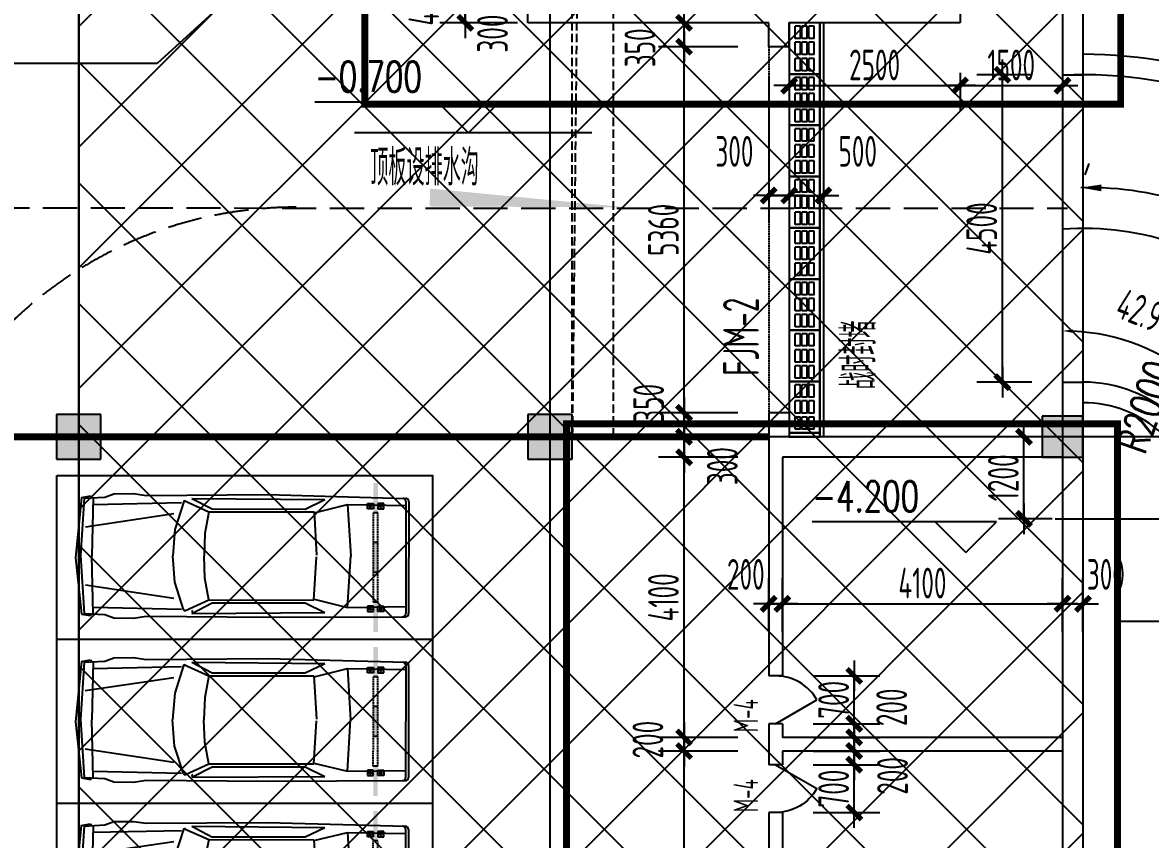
# Model space of a CAD drawing. Extents: x 1596194 to 1987057, y -212608 to 63160.
# Drawn here: x 1777208 to 1793717, y -9984 to 1975 of the extents above; entities that cross this region are included whole.
import ezdxf
from ezdxf.enums import TextEntityAlignment as Align

# ---------------------------------------------------------------- set-up
doc = ezdxf.new("R2010")
doc.units = 0
doc.header["$LTSCALE"] = 100
doc.header["$MEASUREMENT"] = 0
doc.linetypes.add('DASH', pattern=[0.35, 0.25, -0.1])
doc.linetypes.add('DASH_200', pattern=[0.7, 0.5, -0.2])
doc.layers.get('0').update_dxf_attribs({"linetype": 'CONTINUOUS'})
doc.layers.get('DEFPOINTS').update_dxf_attribs({"linetype": 'CONTINUOUS'})
for name, color, linetype in [('1', 8, 'CONTINUOUS'), ('_走道示意', 8, 'CONTINUOUS'), ('BALCONY', 6, 'CONTINUOUS'), ('CAR', 8, 'CONTINUOUS'), ('COLUMN', 1, 'CONTINUOUS'), ('DCHJ', 1, 'CONTINUOUS'), ('DOTE', 251, 'CONTINUOUS'), ('PUB_DIM', 3, 'CONTINUOUS'), ('PUB_TEXT', 30, 'CONTINUOUS'), ('SOLID_HATCH', 40, 'CONTINUOUS'), ('STAIR', 5, 'CONTINUOUS'), ('WALL', 2, 'CONTINUOUS'), ('WINDOW', 4, 'CONTINUOUS'), ('WINDOW_TEXT', 7, 'CONTINUOUS'), ('图层2', 251, 'CONTINUOUS'), ('砖墙', 150, 'CONTINUOUS'), ('车位', 8, 'CONTINUOUS')]:
    doc.layers.add(name, color=color, linetype=linetype)
doc.styles.add('_TCH_DIM', font='SIMPLEX', dxfattribs={"bigfont": 'GBCBIG'})
doc.styles.add('DIM', font='', dxfattribs={"width": 0.75})
doc.styles.add('DIM_FONT', font='SYSZ.shx', dxfattribs={"width": 0.7, "bigfont": 'SYFS.shx'})
doc.styles.add('SIMPLEX', font='SIMPLEX.SHX')
doc.styles.get('DIM').set_extended_font_data('FangSong_GB2312')
doc.dimstyles.new('ANGL150', dxfattribs={"dimscale": 1.5, "dimtxt": 300, "dimasz": 100, "dimexe": 250, "dimexo": 300, "dimgap": 150, "dimtad": 1, "dimdec": 0, "dimzin": 0, "dimdsep": 46, "dimtxsty": 'DIM_FONT', "dimcen": 0.09, "dimclrt": 7, "dimazin": 2, "dimtfac": 1, "dimtdec": 0, "dimtix": 1, "dimtmove": 2, "dimatfit": 3, "dimfxl": 0, "dimtolj": 1, "dimtzin": 0, "dimarcsym": 0})
doc.dimstyles.new('DIMN150', dxfattribs={"dimscale": 1.5, "dimtxt": 300, "dimasz": 1, "dimexe": 250, "dimexo": 300, "dimgap": 30, "dimtad": 1, "dimdec": 0, "dimzin": 0, "dimdsep": 46, "dimtxsty": 'DIM_FONT', "dimblk": 'ARCHTICK', "dimcen": 0.09, "dimclrt": 7, "dimazin": 2, "dimtfac": 1, "dimtdec": 0, "dimtix": 1, "dimtmove": 2, "dimatfit": 3, "dimldrblk": 'DOT', "dimfxl": 0, "dimtolj": 1, "dimtzin": 0, "dimarcsym": 0})

# ---------------------------------------------------------------- blocks, each defined once
blk = doc.blocks.new('_archtick')
blk.add_line((-150, 0), (150, 0))
at = {"const_width": 50}
blk.add_lwpolyline([(-70, -70), (70, 70)], dxfattribs=at)
blk = doc.blocks.new('*D228')
at = {"layer": 'DEFPOINTS', "color": 0}
for p in [(1788130, 1620), (1788430, 1620), (1788430, -556)]:
    blk.add_point(p, dxfattribs=at)
at = {"layer": 'PUB_DIM', "color": 0, "lineweight": -2}
for p, q in [((1788130, 1170), (1788130, -931)), ((1788430, 1170), (1788430, -931)), ((1788130, -556), (1788430, -556))]:
    blk.add_line(p, q, dxfattribs=at)
at = {"layer": 'PUB_DIM', "color": 0, "lineweight": -2, "xscale": 1.5, "yscale": 1.5, "zscale": 1.5, "rotation": 180}
blk.add_blockref('_archtick', (1788130, -556), dxfattribs=at)
at = {"layer": 'PUB_DIM', "color": 0, "lineweight": -2, "xscale": 1.5, "yscale": 1.5, "zscale": 1.5}
blk.add_blockref('_archtick', (1788430, -556), dxfattribs=at)
at = {"layer": 'PUB_DIM', "color": 7, "insert": (1787628, 89), "char_height": 450, "attachment_point": 5, "style": 'DIM_FONT'}
blk.add_mtext('\\A1;300', dxfattribs=at)
blk = doc.blocks.new('_Dot')
at = {"color": 0, "linetype": 'ByBlock', "lineweight": -2}
blk.add_line((-0.5, 0), (-1, 0), dxfattribs=at)
at = {"color": 0, "linetype": 'ByBlock', "const_width": 0.5}
blk.add_lwpolyline([(-0.25, 0, 1), (0.25, 0, 1)], format="xyb", close=True, dxfattribs=at)
blk = doc.blocks.new('*D229')
at = {"layer": 'DEFPOINTS', "color": 0}
for p in [(1788430, 1620), (1788930, 1620), (1788930, -556)]:
    blk.add_point(p, dxfattribs=at)
at = {"layer": 'PUB_DIM', "color": 0, "lineweight": -2}
for p, q in [((1788430, 1170), (1788430, -931)), ((1788930, 1170), (1788930, -931)), ((1788430, -556), (1788930, -556))]:
    blk.add_line(p, q, dxfattribs=at)
at = {"layer": 'PUB_DIM', "color": 0, "lineweight": -2, "xscale": 1.5, "yscale": 1.5, "zscale": 1.5, "rotation": 180}
blk.add_blockref('_archtick', (1788430, -556), dxfattribs=at)
at = {"layer": 'PUB_DIM', "color": 0, "lineweight": -2, "xscale": 1.5, "yscale": 1.5, "zscale": 1.5}
blk.add_blockref('_archtick', (1788930, -556), dxfattribs=at)
at = {"layer": 'PUB_DIM', "color": 7, "insert": (1789433, 89), "char_height": 450, "attachment_point": 5, "style": 'DIM_FONT'}
blk.add_mtext('\\A1;500', dxfattribs=at)
blk = doc.blocks.new('*D533')
at = {"layer": 'DEFPOINTS', "color": 0}
for p in [(1788330, -8690), (1789382, -8690), (1788330, -8890)]:
    blk.add_point(p, dxfattribs=at)
at = {"layer": 'PUB_DIM', "color": 0, "lineweight": -2}
for p, q in [((1788780, -8690), (1789757, -8690)), ((1789382, -8890), (1789382, -8690)), ((1788780, -8890), (1789757, -8890))]:
    blk.add_line(p, q, dxfattribs=at)
at = {"layer": 'PUB_DIM', "color": 0, "lineweight": -2, "xscale": 1.5, "yscale": 1.5, "zscale": 1.5}
for p, rotation in [((1789382, -8690), 90), ((1789382, -8890), 270)]:
    blk.add_blockref('_archtick', p, dxfattribs=dict(at, rotation=rotation))
at = {"layer": 'PUB_DIM', "color": 7, "insert": (1789930, -8050), "char_height": 450, "attachment_point": 5, "rotation": 90, "style": 'DIM_FONT'}
blk.add_mtext('\\A1;200', dxfattribs=at)
blk = doc.blocks.new('*D534')
at = {"layer": 'DEFPOINTS', "color": 0}
for p in [(1788330, -8890), (1789382, -8890), (1788330, -9590)]:
    blk.add_point(p, dxfattribs=at)
at = {"layer": 'PUB_DIM', "color": 0, "lineweight": -2}
for p, q in [((1788780, -8890), (1789757, -8890)), ((1789382, -8890), (1789382, -8888)), ((1789382, -9590), (1789382, -8890)), ((1788780, -9590), (1789757, -9590)), ((1789382, -9590), (1789382, -9591))]:
    blk.add_line(p, q, dxfattribs=at)
at = {"layer": 'PUB_DIM', "color": 0, "lineweight": -2, "xscale": 1.5, "yscale": 1.5, "zscale": 1.5}
for p, rotation in [((1789382, -8890), 270), ((1789382, -9590), 90)]:
    blk.add_blockref('_archtick', p, dxfattribs=dict(at, rotation=rotation))
at = {"layer": 'PUB_DIM', "color": 7, "insert": (1789080, -9240), "char_height": 450, "attachment_point": 5, "rotation": 90, "style": 'DIM_FONT'}
blk.add_mtext('\\A1;700', dxfattribs=at)
blk = doc.blocks.new('*D535')
at = {"layer": 'DEFPOINTS', "color": 0}
for p in [(1788330, -8290), (1789382, -8290), (1788330, -8490)]:
    blk.add_point(p, dxfattribs=at)
at = {"layer": 'PUB_DIM', "color": 0, "lineweight": -2}
for p, q in [((1788780, -8290), (1789757, -8290)), ((1789382, -8490), (1789382, -8290)), ((1788780, -8490), (1789757, -8490))]:
    blk.add_line(p, q, dxfattribs=at)
at = {"layer": 'PUB_DIM', "color": 0, "lineweight": -2, "xscale": 1.5, "yscale": 1.5, "zscale": 1.5}
for p, rotation in [((1789382, -8290), 90), ((1789382, -8490), 270)]:
    blk.add_blockref('_archtick', p, dxfattribs=dict(at, rotation=rotation))
at = {"layer": 'PUB_DIM', "color": 7, "insert": (1789942, -9054), "char_height": 450, "attachment_point": 5, "rotation": 90, "style": 'DIM_FONT'}
blk.add_mtext('\\A1;200', dxfattribs=at)
blk = doc.blocks.new('*D536')
at = {"layer": 'DEFPOINTS', "color": 0}
for p in [(1788330, -7590), (1789382, -7590), (1788330, -8290)]:
    blk.add_point(p, dxfattribs=at)
at = {"layer": 'PUB_DIM', "color": 0, "lineweight": -2}
for p, q in [((1788780, -7590), (1789757, -7590)), ((1789382, -7590), (1789382, -7588)), ((1789382, -8290), (1789382, -7590)), ((1788780, -8290), (1789757, -8290)), ((1789382, -8290), (1789382, -8291))]:
    blk.add_line(p, q, dxfattribs=at)
at = {"layer": 'PUB_DIM', "color": 0, "lineweight": -2, "xscale": 1.5, "yscale": 1.5, "zscale": 1.5}
for p, rotation in [((1789382, -7590), 270), ((1789382, -8290), 90)]:
    blk.add_blockref('_archtick', p, dxfattribs=dict(at, rotation=rotation))
at = {"layer": 'PUB_DIM', "color": 7, "insert": (1789080, -7940), "char_height": 450, "attachment_point": 5, "rotation": 90, "style": 'DIM_FONT'}
blk.add_mtext('\\A1;700', dxfattribs=at)
blk = doc.blocks.new('*D1435')
at = {"layer": 'DEFPOINTS', "color": 0}
for p in [(1792430, -2239), (1793904, -2915), (1794730, -3144), (1792430, -5612)]:
    blk.add_point(p, dxfattribs=at)
at = {"layer": 'PUB_DIM', "color": 0}
for p, q in [((1792430, -2689), (1792430, -2914)), ((1794423, -3473), (1794269, -3638))]:
    blk.add_line(p, q, dxfattribs=at)
blk.add_arc((1792430, -5612), 3073, 49.8208, 87.2031, dxfattribs=at)
for points in [[(1792580, -2567), (1792581, -2517), (1792430, -2539)], [(1794429, -3245), (1794396, -3283), (1794525, -3363)]]:
    blk.add_solid(points, dxfattribs=at)
at = {"layer": 'PUB_DIM', "color": 7, "insert": (1793733, -2304), "char_height": 450, "attachment_point": 5, "rotation": 338.5119, "style": 'DIM_FONT'}
blk.add_mtext('\\A1;42.98°', dxfattribs=at)
blk = doc.blocks.new('*D844')
at = {"layer": 'DEFPOINTS', "color": 0}
for p in [(1788330, -6534), (1788130, -7393), (1788330, -7393)]:
    blk.add_point(p, dxfattribs=at)
at = {"layer": 'PUB_DIM', "color": 0, "lineweight": -2}
for p, q in [((1788130, -6943), (1788130, -6159)), ((1788330, -6943), (1788330, -6159)), ((1788130, -6534), (1788330, -6534))]:
    blk.add_line(p, q, dxfattribs=at)
at = {"layer": 'PUB_DIM', "color": 0, "lineweight": -2, "xscale": 1.5, "yscale": 1.5, "zscale": 1.5, "rotation": 180}
blk.add_blockref('_archtick', (1788130, -6534), dxfattribs=at)
at = {"layer": 'PUB_DIM', "color": 0, "lineweight": -2, "xscale": 1.5, "yscale": 1.5, "zscale": 1.5}
blk.add_blockref('_archtick', (1788330, -6534), dxfattribs=at)
at = {"layer": 'PUB_DIM', "color": 7, "insert": (1787795, -6104), "char_height": 450, "attachment_point": 5, "style": 'DIM_FONT'}
blk.add_mtext('\\A1;200', dxfattribs=at)
blk = doc.blocks.new('*D845')
at = {"layer": 'DEFPOINTS', "color": 0}
for p in [(1792430, -6534), (1788330, -7393), (1792430, -7393)]:
    blk.add_point(p, dxfattribs=at)
at = {"layer": 'PUB_DIM', "color": 0, "lineweight": -2}
for p, q in [((1788330, -6943), (1788330, -6159)), ((1792430, -6943), (1792430, -6159)), ((1788330, -6534), (1792430, -6534))]:
    blk.add_line(p, q, dxfattribs=at)
at = {"layer": 'PUB_DIM', "color": 0, "lineweight": -2, "xscale": 1.5, "yscale": 1.5, "zscale": 1.5, "rotation": 180}
blk.add_blockref('_archtick', (1788330, -6534), dxfattribs=at)
at = {"layer": 'PUB_DIM', "color": 0, "lineweight": -2, "xscale": 1.5, "yscale": 1.5, "zscale": 1.5}
blk.add_blockref('_archtick', (1792430, -6534), dxfattribs=at)
at = {"layer": 'PUB_DIM', "color": 7, "insert": (1790380, -6231), "char_height": 450, "attachment_point": 5, "style": 'DIM_FONT'}
blk.add_mtext('\\A1;4100', dxfattribs=at)
blk = doc.blocks.new('*D846')
at = {"layer": 'DEFPOINTS', "color": 0}
for p in [(1792730, -6534), (1792430, -7393), (1792730, -7393)]:
    blk.add_point(p, dxfattribs=at)
at = {"layer": 'PUB_DIM', "color": 0, "lineweight": -2}
for p, q in [((1792430, -6943), (1792430, -6159)), ((1792730, -6943), (1792730, -6159)), ((1792430, -6534), (1792730, -6534))]:
    blk.add_line(p, q, dxfattribs=at)
at = {"layer": 'PUB_DIM', "color": 0, "lineweight": -2, "xscale": 1.5, "yscale": 1.5, "zscale": 1.5, "rotation": 180}
blk.add_blockref('_archtick', (1792430, -6534), dxfattribs=at)
at = {"layer": 'PUB_DIM', "color": 0, "lineweight": -2, "xscale": 1.5, "yscale": 1.5, "zscale": 1.5}
blk.add_blockref('_archtick', (1792730, -6534), dxfattribs=at)
at = {"layer": 'PUB_DIM', "color": 7, "insert": (1793065, -6104), "char_height": 450, "attachment_point": 5, "style": 'DIM_FONT'}
blk.add_mtext('\\A1;300', dxfattribs=at)
blk = doc.blocks.new('*D974')
at = {"layer": 'DEFPOINTS', "color": 0}
for p in [(1786891, -4090), (1788130, -4090), (1788130, -4390)]:
    blk.add_point(p, dxfattribs=at)
at = {"layer": 'PUB_DIM', "color": 0, "lineweight": -2}
for p, q in [((1787680, -4090), (1786516, -4090)), ((1786891, -4390), (1786891, -4090)), ((1787680, -4390), (1786516, -4390))]:
    blk.add_line(p, q, dxfattribs=at)
at = {"layer": 'PUB_DIM', "color": 0, "lineweight": -2, "xscale": 1.5, "yscale": 1.5, "zscale": 1.5}
for p, rotation in [((1786891, -4090), 90), ((1786891, -4390), 270)]:
    blk.add_blockref('_archtick', p, dxfattribs=dict(at, rotation=rotation))
at = {"layer": 'PUB_DIM', "color": 7, "insert": (1787451, -4519), "char_height": 450, "attachment_point": 5, "rotation": 90, "style": 'DIM_FONT'}
blk.add_mtext('\\A1;300', dxfattribs=at)
blk = doc.blocks.new('*D975')
at = {"layer": 'DEFPOINTS', "color": 0}
for p in [(1786891, -4390), (1788130, -4390), (1788130, -8490)]:
    blk.add_point(p, dxfattribs=at)
at = {"layer": 'PUB_DIM', "color": 0, "lineweight": -2}
for p, q in [((1787680, -4390), (1786516, -4390)), ((1786891, -8490), (1786891, -4390)), ((1787680, -8490), (1786516, -8490))]:
    blk.add_line(p, q, dxfattribs=at)
at = {"layer": 'PUB_DIM', "color": 0, "lineweight": -2, "xscale": 1.5, "yscale": 1.5, "zscale": 1.5}
for p, rotation in [((1786891, -4390), 90), ((1786891, -8490), 270)]:
    blk.add_blockref('_archtick', p, dxfattribs=dict(at, rotation=rotation))
at = {"layer": 'PUB_DIM', "color": 7, "insert": (1786589, -6440), "char_height": 450, "attachment_point": 5, "rotation": 90, "style": 'DIM_FONT'}
blk.add_mtext('\\A1;4100', dxfattribs=at)
blk = doc.blocks.new('*D976')
at = {"layer": 'DEFPOINTS', "color": 0}
for p in [(1786891, -8490), (1788130, -8490), (1788130, -8690)]:
    blk.add_point(p, dxfattribs=at)
at = {"layer": 'PUB_DIM', "color": 0, "lineweight": -2}
for p, q in [((1787680, -8490), (1786516, -8490)), ((1786891, -8690), (1786891, -8490)), ((1787680, -8690), (1786516, -8690))]:
    blk.add_line(p, q, dxfattribs=at)
at = {"layer": 'PUB_DIM', "color": 0, "lineweight": -2, "xscale": 1.5, "yscale": 1.5, "zscale": 1.5}
for p, rotation in [((1786891, -8490), 90), ((1786891, -8690), 270)]:
    blk.add_blockref('_archtick', p, dxfattribs=dict(at, rotation=rotation))
at = {"layer": 'PUB_DIM', "color": 7, "insert": (1786361, -8523), "char_height": 450, "attachment_point": 5, "rotation": 90, "style": 'DIM_FONT'}
blk.add_mtext('\\A1;200', dxfattribs=at)
blk = doc.blocks.new('*D977')
at = {"layer": 'DEFPOINTS', "color": 0}
for p in [(1786891, -8690), (1788130, -8690), (1788130, -12790)]:
    blk.add_point(p, dxfattribs=at)
at = {"layer": 'PUB_DIM', "color": 0, "lineweight": -2}
for p, q in [((1787680, -8690), (1786516, -8690)), ((1786891, -12790), (1786891, -8690)), ((1787680, -12790), (1786516, -12790))]:
    blk.add_line(p, q, dxfattribs=at)
at = {"layer": 'PUB_DIM', "color": 0, "lineweight": -2, "xscale": 1.5, "yscale": 1.5, "zscale": 1.5}
for p, rotation in [((1786891, -8690), 90), ((1786891, -12790), 270)]:
    blk.add_blockref('_archtick', p, dxfattribs=dict(at, rotation=rotation))
at = {"layer": 'PUB_DIM', "color": 7, "insert": (1786589, -10740), "char_height": 450, "attachment_point": 5, "rotation": 90, "style": 'DIM_FONT'}
blk.add_mtext('\\A1;4100', dxfattribs=at)
blk = doc.blocks.new('*D1006')
at = {"layer": 'DEFPOINTS', "color": 0}
for p in [(1783689, 2670), (1784905, 2670), (1784905, 2270)]:
    blk.add_point(p, dxfattribs=at)
at = {"layer": 'PUB_DIM', "color": 0, "lineweight": -2}
for p, q in [((1784455, 2670), (1783314, 2670)), ((1783689, 2270), (1783689, 2670)), ((1784455, 2270), (1783314, 2270))]:
    blk.add_line(p, q, dxfattribs=at)
at = {"layer": 'PUB_DIM', "color": 0, "lineweight": -2, "xscale": 1.5, "yscale": 1.5, "zscale": 1.5}
for p, rotation in [((1783689, 2670), 90), ((1783689, 2270), 270)]:
    blk.add_blockref('_archtick', p, dxfattribs=dict(at, rotation=rotation))
at = {"layer": 'PUB_DIM', "color": 7, "insert": (1783081, 2215), "char_height": 450, "attachment_point": 5, "rotation": 90, "style": 'DIM_FONT'}
blk.add_mtext('\\A1;400', dxfattribs=at)
blk = doc.blocks.new('*D1007')
at = {"layer": 'DEFPOINTS', "color": 0}
for p in [(1783689, 2270), (1784905, 2270), (1784905, 1970)]:
    blk.add_point(p, dxfattribs=at)
at = {"layer": 'PUB_DIM', "color": 0, "lineweight": -2}
for p, q in [((1784455, 2270), (1783314, 2270)), ((1783689, 1970), (1783689, 2270)), ((1784455, 1970), (1783314, 1970))]:
    blk.add_line(p, q, dxfattribs=at)
at = {"layer": 'PUB_DIM', "color": 0, "lineweight": -2, "xscale": 1.5, "yscale": 1.5, "zscale": 1.5}
for p, rotation in [((1783689, 2270), 90), ((1783689, 1970), 270)]:
    blk.add_blockref('_archtick', p, dxfattribs=dict(at, rotation=rotation))
at = {"layer": 'PUB_DIM', "color": 7, "insert": (1784087, 1813), "char_height": 450, "attachment_point": 5, "rotation": 90, "style": 'DIM_FONT'}
blk.add_mtext('\\A1;300', dxfattribs=at)
blk = doc.blocks.new('*D1161')
at = {"layer": 'DEFPOINTS', "color": 0}
for p in [(1791551, 1210), (1792430, 1210), (1792430, -3290)]:
    blk.add_point(p, dxfattribs=at)
at = {"layer": 'PUB_DIM', "color": 0, "lineweight": -2}
for p, q in [((1791980, 1210), (1791176, 1210)), ((1791551, -3290), (1791551, 1210)), ((1791980, -3290), (1791176, -3290))]:
    blk.add_line(p, q, dxfattribs=at)
at = {"layer": 'PUB_DIM', "color": 0, "lineweight": -2, "xscale": 1.5, "yscale": 1.5, "zscale": 1.5}
for p, rotation in [((1791551, 1210), 90), ((1791551, -3290), 270)]:
    blk.add_blockref('_archtick', p, dxfattribs=dict(at, rotation=rotation))
at = {"layer": 'PUB_DIM', "color": 7, "insert": (1791248, -1040), "char_height": 450, "attachment_point": 5, "rotation": 90, "style": 'DIM_FONT'}
blk.add_mtext('\\A1;4500', dxfattribs=at)
blk = doc.blocks.new('*D1162')
at = {"layer": 'DEFPOINTS', "color": 0}
for p in [(1791866, -4090), (1792730, -4090), (1792730, -5290)]:
    blk.add_point(p, dxfattribs=at)
at = {"layer": 'PUB_DIM', "color": 0, "lineweight": -2}
for p, q in [((1792280, -4090), (1791491, -4090)), ((1791866, -5290), (1791866, -4090)), ((1792280, -5290), (1791491, -5290))]:
    blk.add_line(p, q, dxfattribs=at)
at = {"layer": 'PUB_DIM', "color": 0, "lineweight": -2, "xscale": 1.5, "yscale": 1.5, "zscale": 1.5}
for p, rotation in [((1791866, -4090), 90), ((1791866, -5290), 270)]:
    blk.add_blockref('_archtick', p, dxfattribs=dict(at, rotation=rotation))
at = {"layer": 'PUB_DIM', "color": 7, "insert": (1791564, -4690), "char_height": 450, "attachment_point": 5, "rotation": 90, "style": 'DIM_FONT'}
blk.add_mtext('\\A1;1200', dxfattribs=at)
blk = doc.blocks.new('*D1163')
at = {"layer": 'DEFPOINTS', "color": 0}
for p in [(1788430, 1689), (1790930, 1689), (1790930, 1052)]:
    blk.add_point(p, dxfattribs=at)
at = {"layer": 'PUB_DIM', "color": 0, "lineweight": -2}
for p, q in [((1788430, 1239), (1788430, 677)), ((1790930, 1239), (1790930, 677)), ((1788430, 1052), (1790930, 1052))]:
    blk.add_line(p, q, dxfattribs=at)
at = {"layer": 'PUB_DIM', "color": 0, "lineweight": -2, "xscale": 1.5, "yscale": 1.5, "zscale": 1.5, "rotation": 180}
blk.add_blockref('_archtick', (1788430, 1052), dxfattribs=at)
at = {"layer": 'PUB_DIM', "color": 0, "lineweight": -2, "xscale": 1.5, "yscale": 1.5, "zscale": 1.5}
blk.add_blockref('_archtick', (1790930, 1052), dxfattribs=at)
at = {"layer": 'PUB_DIM', "color": 7, "insert": (1789680, 1354), "char_height": 450, "attachment_point": 5, "style": 'DIM_FONT'}
blk.add_mtext('\\A1;2500', dxfattribs=at)
blk = doc.blocks.new('*D1164')
at = {"layer": 'DEFPOINTS', "color": 0}
for p in [(1790930, 1689), (1792430, 1689), (1792430, 1052)]:
    blk.add_point(p, dxfattribs=at)
at = {"layer": 'PUB_DIM', "color": 0, "lineweight": -2}
for p, q in [((1790930, 1239), (1790930, 677)), ((1792430, 1239), (1792430, 677)), ((1790930, 1052), (1792430, 1052))]:
    blk.add_line(p, q, dxfattribs=at)
at = {"layer": 'PUB_DIM', "color": 0, "lineweight": -2, "xscale": 1.5, "yscale": 1.5, "zscale": 1.5, "rotation": 180}
blk.add_blockref('_archtick', (1790930, 1052), dxfattribs=at)
at = {"layer": 'PUB_DIM', "color": 0, "lineweight": -2, "xscale": 1.5, "yscale": 1.5, "zscale": 1.5}
blk.add_blockref('_archtick', (1792430, 1052), dxfattribs=at)
at = {"layer": 'PUB_DIM', "color": 7, "insert": (1791680, 1354), "char_height": 450, "attachment_point": 5, "style": 'DIM_FONT'}
blk.add_mtext('\\A1;1500', dxfattribs=at)
blk = doc.blocks.new('*D1352')
at = {"layer": 'DEFPOINTS', "color": 0}
for p in [(1786891, 1970), (1788130, 1970), (1788130, 1620)]:
    blk.add_point(p, dxfattribs=at)
at = {"layer": 'PUB_DIM', "color": 0, "lineweight": -2}
for p, q in [((1787680, 1970), (1786516, 1970)), ((1786891, 1620), (1786891, 1970)), ((1787680, 1620), (1786516, 1620))]:
    blk.add_line(p, q, dxfattribs=at)
at = {"layer": 'PUB_DIM', "color": 0, "lineweight": -2, "xscale": 1.5, "yscale": 1.5, "zscale": 1.5}
for p, rotation in [((1786891, 1970), 90), ((1786891, 1620), 270)]:
    blk.add_blockref('_archtick', p, dxfattribs=dict(at, rotation=rotation))
at = {"layer": 'PUB_DIM', "color": 7, "insert": (1786246, 1605), "char_height": 450, "attachment_point": 5, "rotation": 90, "style": 'DIM_FONT'}
blk.add_mtext('\\A1;350', dxfattribs=at)
blk = doc.blocks.new('*D1353')
at = {"layer": 'DEFPOINTS', "color": 0}
for p in [(1786891, 1620), (1788130, 1620), (1788130, -3740)]:
    blk.add_point(p, dxfattribs=at)
at = {"layer": 'PUB_DIM', "color": 0, "lineweight": -2}
for p, q in [((1787680, 1620), (1786516, 1620)), ((1786891, -3740), (1786891, 1620)), ((1787680, -3740), (1786516, -3740))]:
    blk.add_line(p, q, dxfattribs=at)
at = {"layer": 'PUB_DIM', "color": 0, "lineweight": -2, "xscale": 1.5, "yscale": 1.5, "zscale": 1.5}
for p, rotation in [((1786891, 1620), 90), ((1786891, -3740), 270)]:
    blk.add_blockref('_archtick', p, dxfattribs=dict(at, rotation=rotation))
at = {"layer": 'PUB_DIM', "color": 7, "insert": (1786589, -1060), "char_height": 450, "attachment_point": 5, "rotation": 90, "style": 'DIM_FONT'}
blk.add_mtext('\\A1;5360', dxfattribs=at)
blk = doc.blocks.new('*D1354')
at = {"layer": 'DEFPOINTS', "color": 0}
for p in [(1786891, -3740), (1788130, -3740), (1788130, -4090)]:
    blk.add_point(p, dxfattribs=at)
at = {"layer": 'PUB_DIM', "color": 0, "lineweight": -2}
for p, q in [((1787680, -3740), (1786516, -3740)), ((1786891, -4090), (1786891, -3740)), ((1787680, -4090), (1786516, -4090))]:
    blk.add_line(p, q, dxfattribs=at)
at = {"layer": 'PUB_DIM', "color": 0, "lineweight": -2, "xscale": 1.5, "yscale": 1.5, "zscale": 1.5}
for p, rotation in [((1786891, -3740), 90), ((1786891, -4090), 270)]:
    blk.add_blockref('_archtick', p, dxfattribs=dict(at, rotation=rotation))
at = {"layer": 'PUB_DIM', "color": 7, "insert": (1786373, -3599), "char_height": 450, "attachment_point": 5, "rotation": 90, "style": 'DIM_FONT'}
blk.add_mtext('\\A1;350', dxfattribs=at)
blk = doc.blocks.new('_DBLK')
blk.add_line((-0.5, 0), (0, -0.866))
blk.add_arc((-0.5, 0), 1, 300, 0)
at = {"layer": 'WINDOW_TEXT', "style": 'SIMPLEX', "flags": 9}
blk.add_attdef('A', text='', height=1, dxfattribs=at).set_placement((0, 1.5), align=Align.MIDDLE)
blk = doc.blocks.new('A$C4B905A97')
at = {"layer": 'BALCONY'}
for p, q in [((50, 365), (230, 365)), ((50, 285), (50, 365)), ((50, 310), (50, 340)), ((230, 285), (230, 365)), ((285, 365), (465, 365)), ((285, 285), (285, 365)), ((285, 310), (285, 340)), ((465, 285), (465, 365)), ((520, 285), (520, 365)), ((520, 365), (700, 365)), ((700, 285), (700, 365)), ((50, 285), (230, 285)), ((50, 185), (50, 265)), ((50, 265), (230, 265)), ((50, 210), (50, 240)), ((50, 185), (230, 185)), ((230, 185), (230, 265)), ((285, 285), (465, 285)), ((285, 185), (285, 265)), ((285, 265), (465, 265)), ((285, 210), (285, 240)), ((285, 185), (465, 185)), ((465, 185), (465, 265)), ((520, 285), (700, 285)), ((520, 265), (700, 265)), ((520, 185), (520, 265)), ((520, 185), (700, 185)), ((700, 185), (700, 265)), ((50, 165), (230, 165)), ((50, 165), (230, 165)), ((50, 85), (50, 165)), ((50, 110), (50, 140)), ((50, 85), (230, 85)), ((230, 85), (230, 165)), ((285, 165), (465, 165)), ((285, 165), (465, 165)), ((285, 85), (285, 165)), ((285, 110), (285, 140)), ((285, 85), (465, 85)), ((465, 85), (465, 165)), ((520, 85), (520, 165)), ((520, 165), (700, 165)), ((520, 165), (700, 165)), ((520, 85), (700, 85)), ((700, 85), (700, 165))]:
    blk.add_line(p, q, dxfattribs=at)
at = {"layer": 'WINDOW'}
blk.add_lwpolyline([(750, 0), (750, 450), (0, 450), (0, 0)], close=True, dxfattribs=at)
blk = doc.blocks.new('车位')
at = {"layer": '车位'}
h = blk.add_hatch(color=256, dxfattribs=at)
h.paths.add_polyline_path([(1854, -801), (2291, -801), (2291, -867), (1854, -867)])
h.paths.add_polyline_path([(981, -801), (1418, -801), (1418, -866), (981, -866)])
h.paths.add_polyline_path([(108, -800), (545, -800), (545, -866), (108, -866)])
h = blk.add_hatch(color=256, dxfattribs=at)
h.paths.add_polyline_path([(411, -866), (487, -866), (487, -953), (411, -953)])
edge = h.paths.add_edge_path(flags=16)
edge.add_ellipse((449, -909), major_axis=(10.2, 10.2), ratio=1, start_angle=-45.0335, end_angle=314.9665, ccw=False)
edge = h.paths.add_edge_path(flags=16)
edge.add_ellipse((449, -757), major_axis=(10.2, 10.2), ratio=1, start_angle=-45.0335, end_angle=314.9665, ccw=False)
h.paths.add_polyline_path([(411, -800), (487, -800), (487, -713), (411, -713)])
h = blk.add_hatch(color=256, dxfattribs=at)
h.paths.add_polyline_path([(1988, -867), (1912, -867), (1912, -954), (1988, -954)])
h.paths.add_polyline_path([(1988, -801), (1912, -801), (1912, -714), (1988, -714)])
edge = h.paths.add_edge_path(flags=16)
edge.add_ellipse((1950, -757), major_axis=(10.2, 10.2), ratio=1, start_angle=-45.0335, end_angle=314.9665, ccw=False)
edge = h.paths.add_edge_path(flags=16)
edge.add_ellipse((1950, -910), major_axis=(10.2, 10.2), ratio=1, start_angle=-45.0335, end_angle=314.9665, ccw=False)
at = {"layer": 'DCHJ', "color": 251}
for p, q in [((487, -713), (411, -713)), ((411, -713), (411, -800)), ((411, -800), (487, -800)), ((487, -800), (487, -713)), ((981, -801), (981, -866)), ((1418, -801), (1418, -866)), ((1854, -801), (1854, -867)), ((1912, -801), (1912, -714)), ((1912, -714), (1988, -714)), ((1988, -801), (1912, -801)), ((1988, -714), (1988, -801)), ((411, -866), (487, -866)), ((411, -953), (411, -866)), ((1988, -867), (1912, -867)), ((1912, -867), (1912, -954))]:
    blk.add_line(p, q, dxfattribs=at)
for centre in [(449, -757), (1950, -757), (449, -909)]:
    blk.add_circle(centre, 14.4, dxfattribs=at)
at = {"layer": '车位', "linetype": 'DASH'}
for p, q in [((1854, -801), (545, -800)), ((1854, -867), (545, -866))]:
    blk.add_line(p, q, dxfattribs=at)
at = {"layer": '车位'}
for p, q in [((545, -800), (545, -866)), ((487, -953), (411, -953)), ((487, -866), (487, -953)), ((1912, -954), (1988, -954)), ((1988, -954), (1988, -867))]:
    blk.add_line(p, q, dxfattribs=at)
blk.add_lwpolyline([(-3, -5500), (0, 0), (2400, -1), (2397, -5501)], close=True, dxfattribs=at)
blk.add_circle((1950, -910), 14.4, dxfattribs=at)
blk = doc.blocks.new('CAR8')
for p, q in [((4, 1244), (151, 1298)), ((151, 1298), (470, 1303)), ((470, 1303), (678, 1271)), ((678, 1271), (2652, 1285)), ((2652, 1285), (4896, 1226)), ((-376, 1236), (-474, 253)), ((-331, 1226), (-393, 293)), ((-376, 1236), (-226, 1262)), ((-331, 1226), (4, 1244)), ((-226, 1262), (-206, 1237)), ((-184, 1235), (-206, 289)), ((-188, 1124), (1252, 1155)), ((1292, 1188), (1141, 719)), ((1292, 1188), (1697, 1006)), ((1420, 1224), (3582, 1207)), ((1420, 1224), (1749, 1051)), ((3263, 1051), (3582, 1207)), ((3407, 991), (3951, 1125)), ((3951, 1125), (4003, 287)), ((3951, 1125), (4893, 1110)), ((4898, 1177), (4898, -649)), ((4945, 1176), (4945, -649)), ((-313, 762), (1127, 977)), ((1697, 1006), (1630, 652)), ((1697, 1006), (3406, 1006)), ((1749, 1051), (3263, 1051)), ((3406, 1006), (3449, 302)), ((1141, 719), (1108, 289)), ((1630, 652), (1617, 289)), ((-474, 253), (-376, -659)), ((-393, 293), (-331, -649)), ((-184, -658), (-206, 288)), ((1141, -141), (1108, 288)), ((1630, -75), (1617, 288)), ((3406, -429), (3449, 275)), ((3951, -548), (4003, 290)), ((1283, -584), (1141, -141)), ((1697, -429), (1630, -75)), ((-313, -185), (1127, -400)), ((-188, -547), (1252, -578)), ((1317, -599), (1697, -429)), ((1420, -647), (1749, -474)), ((1697, -429), (3406, -429)), ((1749, -474), (3263, -474)), ((3263, -474), (3582, -630)), ((3407, -414), (3951, -548)), ((3951, -548), (4893, -533)), ((-376, -659), (-226, -685)), ((-331, -649), (4, -667)), ((-226, -685), (-206, -660)), ((4, -667), (151, -721)), ((151, -721), (470, -726)), ((470, -726), (678, -694)), ((678, -694), (2652, -708)), ((1420, -647), (3582, -630)), ((2652, -708), (4895, -699))]:
    blk.add_line(p, q)
for centre, radius, start, end in [((1307, 1154), 25, 65.7961, 162.2571), ((4848, 1177), 50, 0, 88.5082), ((4895, 1176), 50, 0, 88.5082), ((-193, 289), 12.5, 178.7004, 181.2996), ((1121, 289), 12.5, 175.5855, 184.4145), ((1629, 289), 12.5, 177.991, 182.009), ((1307, -577), 25, 197.7429, 294.2039), ((1435, -611), 12.5, 116.9382, 269.53), ((4848, -649), 50, 270.2142, 0), ((4895, -649), 50, 270.2142, 0)]:
    blk.add_arc(centre, radius, start, end)
at = {"linetype": 'Continuous', "style": 'DIM', "flags": 9}
for tag in ['XSIZE', 'YSIZE']:
    blk.add_attdef(tag, (-393, 293), '', height=0.5, dxfattribs=at)
blk = doc.blocks.new('车位-car')
at = {"layer": 'CAR', "xscale": 0.9000000003718892, "yscale": 0.9000000000232831, "zscale": 0.9, "rotation": 89.96654327695857}
blk.add_blockref('CAR8', (1434, -4802), dxfattribs=at)
at = {"layer": '车位'}
blk.add_blockref('车位', (0, 0), dxfattribs=at)
blk = doc.blocks.new('A$C2D8B7957')
at = {"linetype": 'Continuous'}
h = blk.add_hatch(color=256, dxfattribs=at)
h.paths.add_polyline_path([(2869, 0), (1150, 165), (1412, 269), (2870, 263)])
h.paths.add_polyline_path([(1412, 269), (1150, 165), (0, 275)])
blk = doc.blocks.new('_fzh')
for p, q in [((-0.5, 0.5), (-0.5, -0.5)), ((0.5, 0.5), (-0.5, 0.5)), ((0.5, -0.5), (0.5, 0.5)), ((-0.5, -0.5), (0.5, -0.5))]:
    blk.add_line(p, q)
at = {"layer": 'SOLID_HATCH'}
blk.add_solid([(0.5, 0.5), (0.5, -0.5), (-0.5, 0.5), (-0.5, -0.5)], dxfattribs=at)

msp = doc.modelspace()

# ---------------------------------------------------------------- hatches: boundary and pattern name
at = {"layer": '1'}
h = msp.add_hatch(dxfattribs=at)
h.set_pattern_fill('ANSI37', color=256, scale=10000, style=0)
h.set_pattern_definition([(45, (8232.6, -1879.3), (-883.8835, 883.8835), []), (135, (8232.6, -1879.3), (-883.8835, -883.8835), [])])
h.paths.add_polyline_path([(1778030.206, 31724.117), (1792730.206, 31710.131), (1792730.206, -26014.869), (1778030.206, -26014.869)])

# ---------------------------------------------------------------- linework, layer by layer
msp.add_lwpolyline([(1778030.206, 31724.117), (1792730.206, 31710.131), (1792730.206, -26014.869), (1778030.206, -26014.869), (1778030.206, 31724.117)], close=True, dxfattribs=at)
at = {"layer": '_走道示意', "linetype": 'DASH_200', "ltscale": 10}
msp.add_line((1667607.308, -729.574), (1792505.134, -741.238), dxfattribs=at)
msp.add_arc((1781211.561, -6729.096), 6000, 90, 180, dxfattribs=at)
at = {"layer": 'DOTE'}
for p, q in [((1778030.206, 50334.236), (1778030.206, -36126.938)), ((1784930.206, -36126.938), (1784930.206, 50334.236)), ((1792430.206, 50334.236), (1792430.206, -36126.938)), ((1799629.617, -4089.869), (1638383.856, -4089.869)), ((1792325.065, -5289.869), (1794430.206, -5289.869))]:
    msp.add_line(p, q, dxfattribs=at)
at = {"layer": 'PUB_DIM'}
for p, q in [((1784186.112, 810.605), (1781486.112, 810.605)), ((1783736.112, 360.605), (1783286.112, 810.605)), ((1783736.112, 360.605), (1784186.112, 810.605)), ((1785541.086, 360.605), (1782066.855, 360.605)), ((1792763.609, -252.463), (1792821.103, -88.692)), ((1791464.848, -5334.33), (1788764.848, -5334.33)), ((1791014.848, -5784.33), (1790564.848, -5334.33)), ((1791014.848, -5784.33), (1791464.848, -5334.33))]:
    msp.add_line(p, q, dxfattribs=at)
at = {"layer": 'PUB_DIM', "linetype": 'DASH', "ltscale": 5}
msp.add_lwpolyline([(1785855.206, 6710.131), (1785366.459, 6535.078), (1785255.206, -4089.869)], dxfattribs=at)
at = {"layer": 'PUB_DIM'}
for points in [[(1792996.823, -445.391, 99, 0, 0), (1792696.885, -442.521, 0, 0, 0)], [(1792730.206, -5289.869, 0, 0, 0), (1797886.182, -1846.627, 99, 0, 0), (1798135.665, -1680.019, 0, 0, 0)], [(1792730.206, -5289.869, 0, 0, 0), (1795644.592, -2623.625, 99, 0, 0), (1795865.938, -2421.126, 0, 0, 0)], [(1792730.206, -5289.869, 0, 0, 0), (1793286.432, -3683.44, 99, 0, 0), (1793384.59, -3399.953, 0, 0, 0)]]:
    msp.add_lwpolyline(points, format="xyseb", dxfattribs=at)
msp.add_arc((1792800.975, -5239.962), 4798.57, 50.0680966, 91.2429505, dxfattribs=at)
at = {"layer": 'PUB_TEXT', "color": 6}
for p, q in [((1786906.492, 8395.351), (1779177.053, 1376.883)), ((1779177.053, 1376.883), (1770103.157, 1376.883))]:
    msp.add_line(p, q, dxfattribs=at)
at = {"layer": 'PUB_TEXT'}
msp.add_line((1810092.576, -6791.086), (1793234.247, -6791.086), dxfattribs=at)
at = {"layer": 'STAIR'}
msp.add_line((1792430.206, 1210.131), (1792430.206, -3289.869), dxfattribs=at)
msp.add_arc((1792730.206, -5289.869), 4250, 0, 94.0477742, dxfattribs=at)
at = {"layer": 'WALL'}
for p, q in [((1792730.206, 31710.131), (1792730.206, 1510.131)), ((1792430.206, 4285.131), (1792430.206, 1203.205)), ((1784605.206, 1970.131), (1784605.206, 2670.131)), ((1790930.206, 2270.131), (1790930.206, 1970.131)), ((1788130.206, 1970.131), (1784605.206, 1970.131)), ((1788130.206, 1620.131), (1788130.206, 1970.131)), ((1788430.206, 1620.131), (1788430.206, 1970.131)), ((1790930.206, 1970.131), (1788430.206, 1970.131)), ((1788430.206, 1620.131), (1788130.206, 1620.131)), ((1792430.206, 1210.131), (1792730.206, 1210.131)), ((1792430.206, -3289.869), (1792730.206, -3289.869)), ((1792430.206, -3289.869), (1792430.206, -3789.869)), ((1792730.206, -3589.869), (1792730.206, -14589.869)), ((1788430.206, -3739.869), (1788130.206, -3739.869)), ((1788130.206, -3739.869), (1788130.206, -7589.869)), ((1788430.206, -3739.869), (1788430.206, -4089.869)), ((1792130.206, -4089.869), (1788430.206, -4089.869)), ((1788330.206, -4389.869), (1788330.206, -7589.869)), ((1792430.206, -4389.869), (1788330.206, -4389.869)), ((1792430.206, -4389.869), (1792430.206, -8489.869)), ((1788330.206, -7589.869), (1788130.206, -7589.869)), ((1788330.206, -8289.869), (1788130.206, -8289.869)), ((1788130.206, -8289.869), (1788130.206, -8889.869)), ((1788330.206, -8289.869), (1788330.206, -8489.869)), ((1792430.206, -8489.869), (1788330.206, -8489.869)), ((1788330.206, -8689.869), (1788330.206, -8889.869)), ((1792430.206, -8689.869), (1788330.206, -8689.869)), ((1792430.206, -8689.869), (1792430.206, -12789.869)), ((1788330.206, -8889.869), (1788130.206, -8889.869)), ((1788330.206, -9589.869), (1788130.206, -9589.869)), ((1788130.206, -9589.869), (1788130.206, -13089.869)), ((1788330.206, -9589.869), (1788330.206, -12789.869))]:
    msp.add_line(p, q, dxfattribs=at)
for radius, end in [(6800, 90), (6500, 92.6453603), (2000, 90), (1700, 90)]:
    msp.add_arc((1792730.206, -5289.869), radius, 47.0238871, end, dxfattribs=at)
at = {"layer": 'WINDOW'}
for p, q in [((1788880.206, 1970.131), (1788880.206, -4089.869)), ((1788930.206, 1970.131), (1788930.206, -4089.869)), ((1737180.121, -4089.869), (1788130.206, -4089.869))]:
    msp.add_line(p, q, dxfattribs=at)
at = {"layer": 'WINDOW', "linetype": 'DASH'}
for p, q in [((1788130.206, 1620.131), (1788130.206, -3739.869)), ((1788430.206, 1320.131), (1788430.206, -3739.869))]:
    msp.add_line(p, q, dxfattribs=at)
at = {"layer": 'WINDOW', "linetype": 'DASH', "ltscale": 5}
msp.add_lwpolyline([(1785255.206, 6710.131), (1785855.206, 6710.131), (1785855.206, -4089.869), (1785255.206, -4089.869)], close=True, dxfattribs=at)
at = {"layer": 'WINDOW'}
msp.add_lwpolyline([(1788880.206, -4029.869), (1788430.206, -4029.869), (1788430.206, -4089.869), (1788880.206, -4089.869)], close=True, dxfattribs=at)
at = {"layer": '图层2', "linetype": 'DASH', "ltscale": 10, "const_width": 100}
for points in [[(1782217.488, 12864.885), (1793281.11, 12864.885), (1793281.11, 779.364), (1782217.488, 779.364)], [(1785170.625, -3898.881), (1793234.247, -3898.881), (1793234.247, -13244.401), (1785170.625, -13244.401)]]:
    msp.add_lwpolyline(points, close=True, dxfattribs=at)
at = {"layer": '砖墙', "ltscale": 5, "const_width": 100}
msp.add_lwpolyline([(1788130.206, -4089.869), (1766530.206, -4089.869), (1766530.206, -2589.869), (1763030.206, -2589.869)], dxfattribs=at)

# ---------------------------------------------------------------- block references
at = {"layer": '_走道示意', "linetype": 'DASH_200', "rotation": 180}
msp.add_blockref('A$C2D8B7957', (1786039.22, -454.956), dxfattribs=at)
at = {"layer": 'COLUMN'}
for p, xscale, yscale, zscale in [((1778030.206, -4089.869), 650, 650, 650), ((1784930.206, -4089.869), 650, 650, 650), ((1792430.206, -4089.869), 600, 600, 600)]:
    msp.add_blockref('_fzh', p, dxfattribs=dict(at, xscale=xscale, yscale=yscale, zscale=zscale))
at = {"layer": 'WINDOW', "rotation": 90}
for p in [(1788880.206, 1220.132), (1788880.206, 470.132), (1788880.206, -279.868), (1788880.206, -1029.868), (1788880.206, -1779.868), (1788880.206, -2529.868), (1788880.206, -3279.868), (1788880.206, -4029.868)]:
    msp.add_blockref('A$C4B905A97', p, dxfattribs=at)
at = {"layer": 'WINDOW', "yscale": 700, "zscale": 700, "rotation": 90}
for p, xscale in [((1788230.206, -7939.869), 700), ((1788230.206, -9239.869), -700)]:
    msp.add_blockref('_DBLK', p, dxfattribs=dict(at, xscale=xscale))
at = {"layer": '车位', "rotation": 270}
for p in [(1783210.811, -4657.33), (1783209.409, -7057.329), (1783208.008, -9457.329)]:
    msp.add_blockref('车位-car', p, dxfattribs=at)

# ---------------------------------------------------------------- texts
at = {"layer": 'PUB_DIM', "color": 7, "style": '_TCH_DIM', "width": 0.705882}
msp.add_text('R2000', height=446.25, rotation=70.9015847, dxfattribs=at).set_placement((1793638.902, -4365.62))
at = {"layer": 'PUB_TEXT'}
for s, height, style, width, p in [('-0.700', 446.25, '_TCH_DIM', 0.705882, (1781486.112, 960.605)), ('顶板设排水沟', 525, 'DIM_FONT', 0.7, (1782298.822, -410.279)), ('-4.200', 446.25, '_TCH_DIM', 0.705882, (1788764.848, -5184.33))]:
    msp.add_text(s, height=height, dxfattribs=dict(at, style=style, width=width)).set_placement(p)
at = {"layer": 'PUB_TEXT', "style": 'DIM_FONT'}
for s, height, width, p in [('FJM-2', 525, 0.7, (1787986.867, -3199.016)), ('战时封堵', 496.063, 0.7, (1789696.907, -3388.537)), ('M-4', 360, 0.65625, (1787975.53, -8415.416)), ('M-4', 360, 0.65625, (1787975.53, -9586.318))]:
    msp.add_text(s, height=height, rotation=90, dxfattribs=dict(at, width=width)).set_placement(p)

# ---------------------------------------------------------------- dimensions: what is measured, and where the dimension line sits
at = {"layer": 'PUB_DIM'}
for base, p1, p2, angle, picture, middle in [((1783689.303, 2670.131), (1784905.206, 2270.131), (1784905.206, 2670.131), 90, '*D1006', (1783081.139, 2215.058)), ((1783689.303, 2270.131), (1784905.206, 1970.131), (1784905.206, 2270.131), 90, '*D1007', (1784087.116, 1812.907)), ((1786891.125, 1970.131), (1788130.206, 1620.131), (1788130.206, 1970.131), 90, '*D1352', (1786246.125, 1604.712)), ((1788430.206, -555.814), (1788130.206, 1620.131), (1788430.206, 1620.131), 0, '*D228', (1787627.706, 89.186)), ((1788930.206, -555.814), (1788430.206, 1620.131), (1788930.206, 1620.131), 0, '*D229', (1789432.706, 89.186)), ((1786891.125, -3739.869), (1788130.206, -4089.869), (1788130.206, -3739.869), 90, '*D1354', (1786373.447, -3599.075)), ((1786891.125, -4089.869), (1788130.206, -4389.869), (1788130.206, -4089.869), 90, '*D974', (1787450.768, -4518.889)), ((1788330.206, -6533.569), (1788130.206, -7393.351), (1788330.206, -7393.351), 0, '*D844', (1787795.206, -6103.569)), ((1792730.206, -6533.569), (1792430.206, -7393.351), (1792730.206, -7393.351), 0, '*D846', (1793065.206, -6103.569)), ((1789382.165, -8689.869), (1788330.206, -8889.869), (1788330.206, -8689.869), 90, '*D533', (1789930.214, -8050.403)), ((1786891.125, -8489.869), (1788130.206, -8689.869), (1788130.206, -8489.869), 90, '*D976', (1786360.588, -8523.13)), ((1789382.165, -8289.869), (1788330.206, -8489.869), (1788330.206, -8289.869), 90, '*D535', (1789941.826, -9054.152))]:
    dim = msp.add_linear_dim(base=base, p1=p1, p2=p2, angle=angle, dimstyle='DIMN150', dxfattribs=at)
    dim.commit()
    dim.dimension.update_dxf_attribs({"geometry": picture, "text_midpoint": middle, "dimtype": 129})
for p1, p2, distance, picture, middle in [((1788130.206, -3739.869), (1788130.206, 1620.131), 1239.081, '*D1353', (1786588.982, -1059.869)), ((1788430.206, 1689.407), (1790930.206, 1689.407), -637.649, '*D1163', (1789680.206, 1353.901)), ((1790930.206, 1689.407), (1792430.206, 1689.407), -637.649, '*D1164', (1791680.206, 1353.901)), ((1792430.206, -3289.869), (1792430.206, 1210.131), 879.594, '*D1161', (1791248.469, -1039.869)), ((1792730.206, -5289.869), (1792730.206, -4089.869), 863.729, '*D1162', (1791564.334, -4689.869)), ((1788130.206, -8489.869), (1788130.206, -4389.869), 1239.081, '*D975', (1786588.982, -6439.869)), ((1788330.206, -7393.351), (1792430.206, -7393.351), 859.782, '*D845', (1790380.206, -6231.427)), ((1788330.206, -8289.869), (1788330.206, -7589.869), -1051.959, '*D536', (1789080.022, -7939.869)), ((1788130.206, -12789.869), (1788130.206, -8689.869), 1239.081, '*D977', (1786588.982, -10739.869)), ((1788330.206, -9589.869), (1788330.206, -8889.869), -1051.959, '*D534', (1789080.022, -9239.869))]:
    dim = msp.add_aligned_dim(p1=p1, p2=p2, distance=distance, dimstyle='DIMN150', dxfattribs=at)
    dim.commit()
    dim.dimension.update_dxf_attribs({"geometry": picture, "text_midpoint": middle})
dim = msp.add_angular_dim_3p(base=(1793903.652, -2915.042), center=(1792430.206, -5611.848), p1=(1794729.611, -3143.977), p2=(1792430.206, -2238.771), dimstyle='ANGL150', override={"dimdec": 2, "dimazin": 0}, dxfattribs=at)
dim.commit()
dim.dimension.update_dxf_attribs({"geometry": '*D1435', "text_midpoint": (1793732.509, -2303.737)})

doc.saveas('drawing.dxf')
